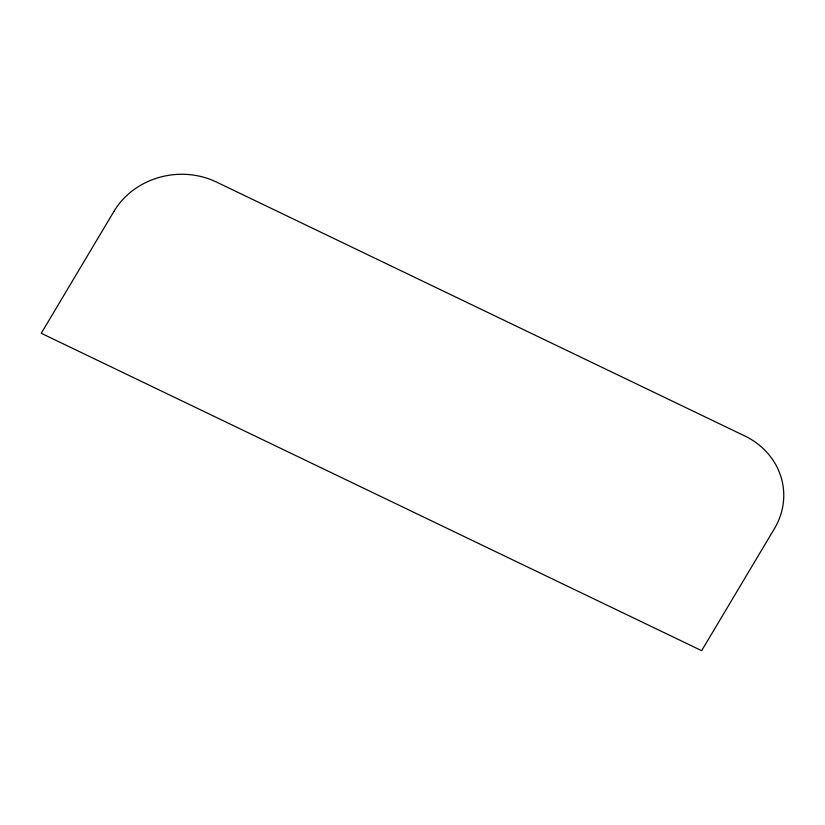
<?xml version="1.0" encoding="UTF-8"?>
<svg xmlns="http://www.w3.org/2000/svg" width="825" height="825" viewBox="0 0 825 825"><rect width="100%" height="100%" fill="white"/><g stroke="black" fill="none" stroke-linecap="round" stroke-linejoin="round"><path stroke-width="1.24" d="M114.005 211.282L41.25 333.279L701.652 650.667L774.407 528.681A75.498 68.65 -7.2 0 0 744.748 435.94L216.418 182.026A75.498 68.65 -7.2 0 0 114.005 211.282"/></g></svg>
